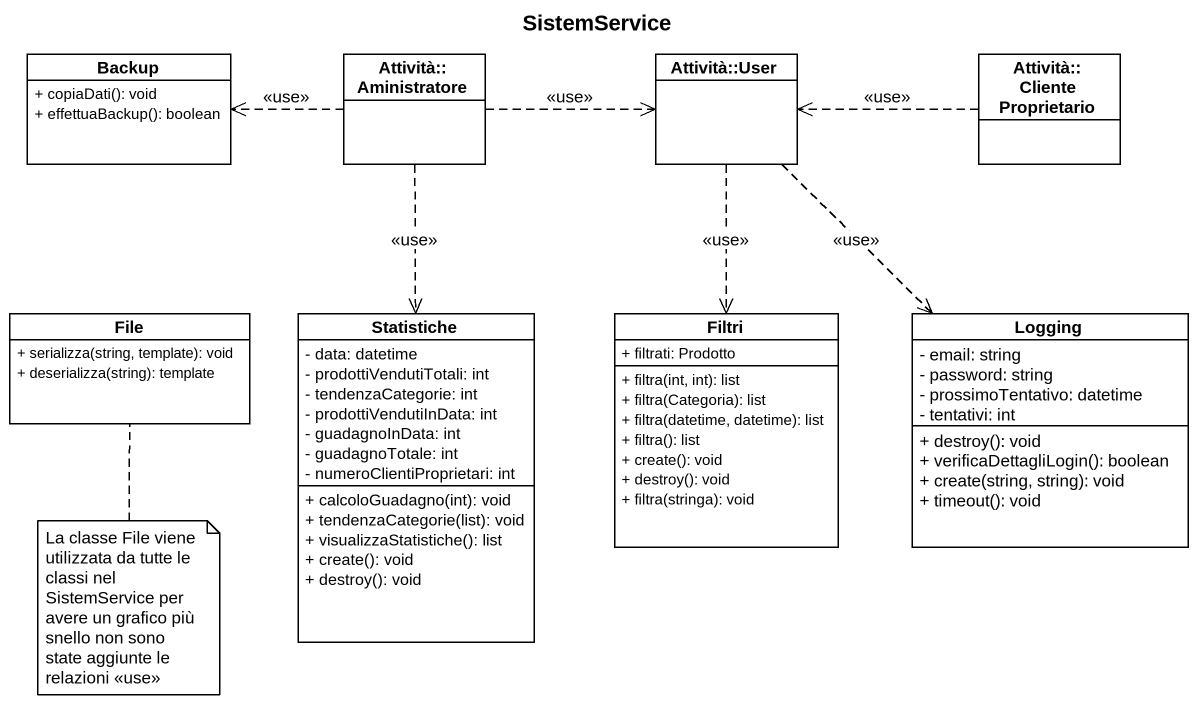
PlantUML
@startuml
title SistemService
hide circle
hide empty members
skinparam classAttributeIconSize 0
class Backup {
  + copiaDati(): void
  + effettuaBackup(): boolean
}
class "Attività::Aministratore" as Attività_Aministratore
class "Attività::User" as Attività_User
class "Attività::ClienteProprietario" as Attività_ClienteProprietario
class "File" as File_ {
  + serializza(string, template): void
  + deserializza(string): template
}
class Statistiche {
  - data: datetime
  - prodottiVendutiTotali: int
  - tendenzaCategorie: int
  - prodottiVendutiInData: int
  - guadagnoInData: int
  - guadagnoTotale: int
  - numeroClientiProprietari: int
  + calcoloGuadagno(int): void
  + tendenzaCategorie(list): void
  + visualizzaStatistiche(): list
  + create(): void
  + destroy(): void
}
class Filtri {
  + filtrati: Prodotto
  + filtra(int, int): list
  + filtra(Categoria): list
  + filtra(datetime, datetime): list
  + filtra(): list
  + create(): void
  + destroy(): void
  + filtra(stringa): void
}
class Logging {
  - email: string
  - password: string
  - prossimoTentativo: datetime
  - tentativi: int
  + destroy(): void
  + verificaDettagliLogin(): boolean
  + create(string, string): void
  + timeout(): void
}
Attività_Aministratore .left.> Backup : <<use>>
Attività_Aministratore .right.> Attività_User : <<use>>
Attività_Aministratore ..> Statistiche : <<use>>
Attività_User ..> Filtri : <<use>>
Attività_User ..> Logging : <<use>>
Attività_ClienteProprietario .left.> Attività_User : <<use>>
note bottom of File_ : La classe File viene utilizzata da tutte le classi nel SistemService per avere un grafico più snello non sono state aggiunte le relazioni <<use>>
@enduml
